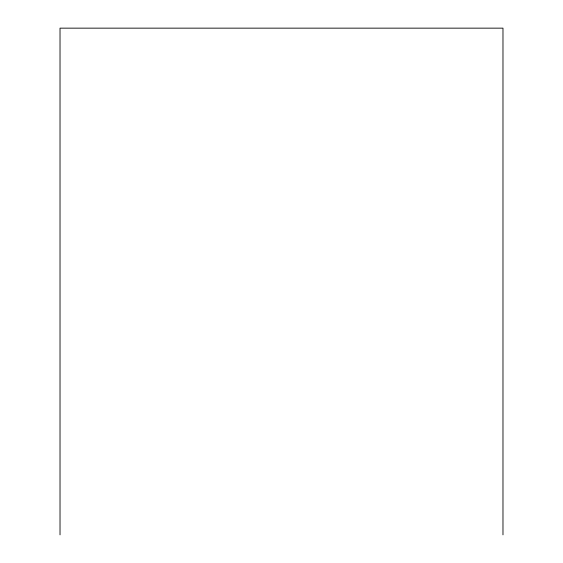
<?xml version="1.0" encoding="UTF-8"?>
<svg xmlns="http://www.w3.org/2000/svg" width="563" height="563" viewBox="0 0 563 563"><rect width="100%" height="100%" fill="white"/><g stroke="black" fill="none" stroke-linecap="round" stroke-linejoin="round"><path stroke-width="0.84" d="M502.977 534.85L502.977 28.15L60.023 28.15L60.023 534.85"/></g></svg>
